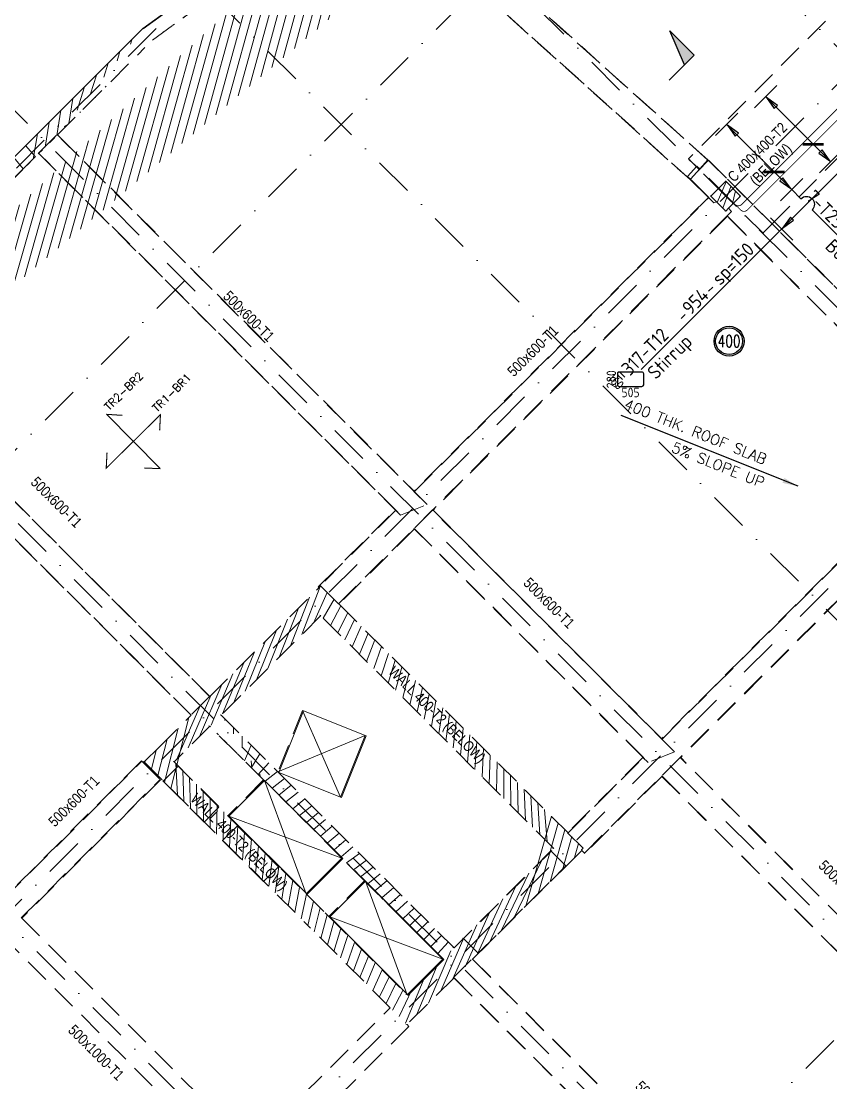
# Model space of a CAD drawing. Extents: x 660761725 to 1323371458, y 2734871439 to 5470067957.
# Drawn here: x 662179804 to 662195177, y 2735028254 to 2735048426 of the extents above; entities that cross this region are included whole.
import ezdxf
from ezdxf.enums import TextEntityAlignment as Align

# ---------------------------------------------------------------- set-up
doc = ezdxf.new("R2010")
doc.units = 0
for name, pattern in [('AXES', [1.95, 1.2, -0.25, 0.25, -0.25]), ('Hidden', [714.375, 476.25, -238.125]), ('sbp_axis_short', [10, 5, -2.5, 0, -2.5])]:
    doc.linetypes.add(name, pattern=pattern)
doc.layers.add('A-DETL', color=5, linetype='Continuous', lineweight=9, true_color=0x0000ff)
for name, color, linetype, lineweight in [('A-FLOR-PATT', 7, 'Continuous', 15), ('A-ROOF', 7, 'Continuous', 15), ('A-WALL', 7, 'Continuous', 15), ('A-WALL-IDEN', 7, 'Continuous', 9), ('I-WALL', 7, 'Continuous', 15), ('S-ARROW', 8, 'Continuous', 13), ('S-BEAM', 7, 'Continuous', 15), ('S-BEAM-IDEN', 2, 'Continuous', 9), ('S-COLS-IDEN', 7, 'Continuous', 9), ('S-GRID', 7, 'Continuous', 9)]:
    doc.layers.add(name, color=color, linetype=linetype, lineweight=lineweight)
for name, color, linetype in [('S-AXIS', 20, 'AXES'), ('S-HATCH', 9, 'Continuous'), ('S-IDEN', 221, 'Continuous'), ('S-LEVEL', 3, 'Continuous'), ('S-RBAR-T25', 51, 'Continuous'), ('S-RDIMO', 8, 'Continuous'), ('S-RSYMB', 7, 'Continuous'), ('S-SCEL-INDT', 222, 'Continuous'), ('S-SIMPLETEXT', 7, 'Continuous'), ('S-TXT', 3, 'Continuous')]:
    doc.layers.add(name, color=color, linetype=linetype)
doc.styles.add('08437-0000-2-020-000R-0511-00$0$ROMANS', font='ROMANS.shx', dxfattribs={"width": 0.75})
doc.styles.add('Arial Narrow_1', font='ARIALN.TTF', dxfattribs={"height": 199.9999999999998})
doc.styles.add('ARMACAD', font='isocp.shx')
doc.styles.add('ROMANS', font='romans.shx')
doc.dimstyles.new('S-DIMI-20', dxfattribs={"dimscale": 20, "dimtxt": 2, "dimasz": 1.5, "dimexe": 1, "dimexo": 1, "dimgap": 1, "dimtad": 1, "dimdec": 0, "dimzin": 12, "dimdsep": 46, "dimtxsty": 'ROMANS', "dimblk": 'ARCHTICK', "dimcen": 0.09, "dimdle": 1, "dimclrd": 8, "dimclre": 8, "dimclrt": 4, "dimadec": 0, "dimazin": 3, "dimtfac": 1, "dimtdec": 0, "dimtix": 1, "dimtmove": 1, "dimatfit": 3, "dimtolj": 1, "dimtzin": 0, "dimarcsym": 0})
pattern_1 = [(74.99999999999999, (0, 0), (-153.3407249233896, 41.08752341002518), [])]

# ---------------------------------------------------------------- blocks, each defined once
blk = doc.blocks.new('I am… All Range.')
at = {"layer": 'S-GRID', "color": 8, "linetype": 'sbp_axis_short', "lineweight": 13, "ltscale": 150}
for p, q in [((662613679.1571203, 2734523360.248725), (662679782.7279356, 2734589463.81954)), ((662618010.1861551, 2734519029.21969), (662684113.7569702, 2734585132.790505)), ((662622712.44625, 2734514326.959595), (662688816.0170653, 2734580430.53041)), ((662627061.1529542, 2734509978.252891), (662693164.7237693, 2734576081.823706)), ((662611009.9695301, 2734526029.436315), (662646494.6183763, 2734561514.085161)), ((662630775.1415697, 2734555973.392389), (662659394.7554803, 2734527353.778479)), ((662628300.2678357, 2734553498.518655), (662656919.881746, 2734524878.904745)), ((662625330.4193549, 2734550528.670175), (662653950.0332651, 2734521909.056264)), ((662622360.5708737, 2734547558.821693), (662650980.3147497, 2734518939.077817)), ((662618471.4835767, 2734543669.734396), (662647091.3762469, 2734515049.841725)), ((662614582.3962799, 2734539780.647099), (662643202.2889504, 2734511160.754429))]:
    blk.add_line(p, q, dxfattribs=at)
blk = doc.blocks.new('*U1141')
at = {"layer": 'S-SCEL-INDT'}
blk.add_line((-1.598034076772778e-05, -9.017526509425661), (-4.236298395894313e-05, 0), dxfattribs=at)
blk.add_lwpolyline([(-1.598034251388655e-05, -9.017526509426535), (-2.729673832266011e-05, -5.517526509764139), (8.74998401881464, -9.017498218424205), (-1.598034251388655e-05, -9.017526509426535)], dxfattribs=at)
blk.add_solid([(8.749984018815223, -9.017498218424496), (-1.598034076772778e-05, -9.017526509423043), (4.374978361036412, -7.267512364094754), (-2.729674239717861e-05, -5.517526509763265)], dxfattribs=at)
blk = doc.blocks.new('I am… Limitless.')
at = {"layer": 'S-SCEL-INDT', "xscale": 75.00000000000097, "yscale": 75.00000000000097, "zscale": 75.00000000000097, "rotation": 135.000370696447}
blk.add_blockref('*U1141', (662352103.8533266, 2734543608.857506), dxfattribs=at)
blk = doc.blocks.new('*U89')
at = {"layer": 'S-IDEN', "color": 8}
for radius in [3.8, 3.4]:
    blk.add_circle((0, 0), radius, dxfattribs=at)
at = {"layer": 'S-IDEN', "color": 4, "style": '08437-0000-2-020-000R-0511-00$0$ROMANS', "width": 0.75, "flags": 8}
blk.add_attdef('100', text='', height=3, dxfattribs=at).set_placement((0, 0), align=Align.MIDDLE_CENTER)
blk = doc.blocks.new('_ARCHTICK')
at = {"color": 0, "linetype": 'ByBlock', "const_width": 0.15}
blk.add_lwpolyline([(-0.5, -0.5), (0.5, 0.5)], dxfattribs=at)
blk = doc.blocks.new('I am… Domination.')
at = {"layer": 'S-RDIMO', "color": 9, "linetype": 'Hidden', "lineweight": 9}
for p, q in [((662358097.752336, 2734547773.442004), (662352471.842336, 2734542114.862004)), ((662354062.7858651, 2734540878.392802), (662358697.9944893, 2734545540.518363)), ((662352471.842336, 2734542114.862004), (662352477.1804388, 2734542120.231106)), ((662353184.1917988, 2734541406.625315), (662352471.842336, 2734542114.862004)), ((662352663.8981317, 2734541940.159857), (662352488.3445283, 2734542098.455088)), ((662353197.9016628, 2734541412.161304), (662352668.7594575, 2734541940.585676)), ((662353188.3185145, 2734541402.522425), (662353184.1917988, 2734541406.625315)), ((662353890.1442784, 2734540704.748675), (662353188.3185145, 2734541402.522425)), ((662353898.1809483, 2734540712.832015), (662354062.7858651, 2734540878.392802)), ((662353898.1809483, 2734540712.832015), (662353890.1442784, 2734540704.748675)), ((662353895.4823811, 2734540710.117777), (662353890.1442784, 2734540704.748675)), ((662353895.4823811, 2734540710.117777), (662353898.1809483, 2734540712.832015))]:
    blk.add_line(p, q, dxfattribs=at)
blk = doc.blocks.new('CADF_02')
at = {"color": 0}
blk.add_lwpolyline([(0, 0), (2.5, -0.4166666679084301), (2.5, 0.4166666679084301)], close=True, dxfattribs=at)
blk = doc.blocks.new('cadf_03')
at = {"color": 8}
blk.add_lwpolyline([(-3.725290298461914e-09, 2.99999999627471), (3.725290298461914e-09, -3.000000007450581)], dxfattribs=at)
blk.add_blockref('CADF_02', (0.2513523101806641, 0), dxfattribs=at)
blk = doc.blocks.new('cadf_04')
at = {"color": 8, "const_width": 0.5000000000000002}
blk.add_lwpolyline([(1.414213560521603, 1.414213564246893), (-1.414213556796312, -1.414213556796312)], dxfattribs=at)
blk = doc.blocks.new('cadf_10')
at = {"color": 1}
for p, q in [((-4.158496580606208, 1.201089783226742), (-5.644468778018359, 1.201089783226742)), ((4.158496580606207, 1.201089783226742), (5.644468778018359, 1.201089783226742))]:
    blk.add_line(p, q, dxfattribs=at)
at = {"style": 'ARMACAD'}
for tag, p in [('$COM1', (-10.93526643674234, 2.542619974829577)), ('$COM2', (-9.757982686735758, -5.302973364669228))]:
    blk.add_attdef(tag, text='', height=3.5, dxfattribs=at).set_placement(p, align=Align.BOTTOM_RIGHT)
at = {"color": 1, "style": 'ARMACAD'}
blk.add_attdef('$NUM', text='', height=3.5, dxfattribs=at).set_placement((0, 0), align=Align.CENTER)
blk = doc.blocks.new('*U1022', base_point=(662188423.2593395, 2735038761.504054))
at = {"layer": 'S-RSYMB'}
blk.add_lwpolyline([(662188284.5899909, 2735038802.021455), (662188198.1687087, 2735038888.442737, 0.6681786379192989), (662188142.5315269, 2735038865.397062), (662188142.5314538, 2735038657.610588, 0.4142135623730951), (662188175.1229603, 2735038625.019082), (662188609.9398743, 2735038625.019538, 0.4142135623730951), (662188642.5313808, 2735038657.611044), (662188642.5314538, 2735038865.397519, 0.4142135623730951), (662188609.9399474, 2735038897.989025), (662188175.1230334, 2735038897.988569, 0.6681786379192989), (662188152.0773581, 2735038842.351387), (662188238.4986403, 2735038755.930105)], format="xyb", dxfattribs=at)
at = {"layer": 'S-RSYMB', "style": 'ARMACAD'}
for tag, rotation, p in [('D0', 89.9999798457609, (662188027.5314903, 2735038761.503866)), ('D2', 315, (662188113.9707195, 2735038717.823466)), ('D1', 6.015456699475378e-05, (662188392.531538, 2735038510.01931))]:
    blk.add_attdef(tag, text='', height=180, rotation=rotation, dxfattribs=at).set_placement(p, align=Align.MIDDLE_CENTER)
blk = doc.blocks.new('I am… Atomic.')
at = {"layer": 'A-FLOR-PATT', "transparency": 33554600}
h = blk.add_hatch(dxfattribs=at)
h.set_pattern_fill('ANSI31', color=8, scale=50, angle=30, style=0)
h.set_pattern_definition(pattern_1)
edge = h.paths.add_edge_path()
edge.add_line((662389967.6433319, 2734579123.010657), (662390007.8012236, 2734579503.468677))
edge.add_line((662342114.705975, 2734544592.546931), (662390007.8012234, 2734579503.468677))
edge.add_line((662363195.8073889, 2734559608.047176), (662389967.7690635, 2734579123.040917))
edge.add_line((662362417.6524743, 2734559040.823584), (662363719.8899552, 2734559990.06879))
edge.add_line((662346720.4841449, 2734547598.623516), (662362783.6519626, 2734559307.613063))
edge.add_line((662345821.5310795, 2734546943.346041), (662347578.010761, 2734548223.703842))
edge.add_line((662342292.6126368, 2734544370.997322), (662346307.4227723, 2734547297.529027))
edge.add_line((662325865.2845687, 2734528370.671522), (662342114.6925843, 2734544592.5523))
edge.add_line((662340490.7204528, 2734542572.157625), (662342149.9785906, 2734544228.604904))
edge.add_line((662339422.0417168, 2734541505.28928), (662341320.3495216, 2734543400.381265))
edge.add_line((662336597.6306283, 2734538685.662872), (662340136.8031961, 2734542218.839921))
edge.add_line((662332705.8949801, 2734534800.520002), (662336243.7133716, 2734538332.345168))
edge.add_line((662332253.0745114, 2734534348.466631), (662332782.9359009, 2734534877.430412))
edge.add_line((662326312.3910785, 2734528417.846987), (662332351.9776915, 2734534447.202265))
edge.add_line((662325865.2845687, 2734528370.671522), (662326312.3910785, 2734528417.846987))
h = blk.add_hatch(dxfattribs=at)
h.set_pattern_fill('ANSI31', color=8, scale=50, angle=30, style=0)
h.set_pattern_definition(pattern_1)
edge = h.paths.add_edge_path()
edge.add_line((662389967.6433319, 2734579123.010657), (662390007.8012236, 2734579503.468677))
edge.add_line((662390178.8400514, 2734578972.951882), (662393574.2351673, 2734576558.543434))
edge.add_line((662390389.9110394, 2734578822.862847), (662389967.7690635, 2734579123.040917))
edge.add_line((662401600.1085552, 2734571260.373601), (662390007.8012234, 2734579503.468677))
edge.add_line((662401045.2346829, 2734570742.112331), (662400996.5411683, 2734571280.666277))
edge.add_line((662400996.5411683, 2734571280.666277), (662391834.41239, 2734577795.702194))
edge.add_line((662401631.7932035, 2734570909.939), (662401600.1085552, 2734571260.373601))
edge.add_line((662398386.0115408, 2734568087.393885), (662401045.2346829, 2734570742.112331))
edge.add_line((662378065.801715, 2734545768.423274), (662383150.2610395, 2734551353.010825))
edge.add_line((662383150.2610395, 2734551353.010825), (662388234.7203641, 2734556937.598375))
edge.add_line((662388234.7203641, 2734556937.598375), (662393319.1796887, 2734562522.185926))
edge.add_line((662393319.1796887, 2734562522.185926), (662398403.6390133, 2734568106.773477))
edge.add_line((662377177.0145457, 2734544792.211362), (662378389.7704264, 2734546124.258873))
edge.add_line((662345219.5168241, 2734509691.243385), (662350637.7770958, 2734515642.46591))
edge.add_line((662350637.7770958, 2734515642.46591), (662356056.0373675, 2734521593.688435))
edge.add_line((662356056.0373675, 2734521593.688435), (662361474.2976393, 2734527544.91096))
edge.add_line((662361474.2976393, 2734527544.91096), (662366892.5579109, 2734533496.133485))
edge.add_line((662366892.5579109, 2734533496.133485), (662372310.8181826, 2734539447.35601))
edge.add_line((662372310.8181826, 2734539447.35601), (662377729.0784543, 2734545398.578536))
edge.add_line((662345267.5598451, 2734509156.384884), (662400082.3408674, 2734569362.972085))
edge.add_line((662401418.6805061, 2734570690.601139), (662400941.3227103, 2734570214.051982))
edge.add_line((662400082.3408674, 2734569362.972085), (662401631.7932035, 2734570909.939))
h = blk.add_hatch(dxfattribs=at)
h.set_pattern_fill('ANSI31', color=8, scale=50, angle=30, style=0)
h.set_pattern_definition(pattern_1)
edge = h.paths.add_edge_path()
edge.add_line((662345468.2720397, 2734510142.524049), (662345661.1307589, 2734509588.669044))
edge.add_line((662345219.5168241, 2734509691.243385), (662350637.7770958, 2734515642.46591))
edge.add_line((662350637.7770958, 2734515642.46591), (662356056.0373675, 2734521593.688435))
edge.add_line((662356056.0373675, 2734521593.688435), (662361474.2976393, 2734527544.91096))
edge.add_line((662361474.2976393, 2734527544.91096), (662366892.5579109, 2734533496.133485))
edge.add_line((662366892.5579109, 2734533496.133485), (662372310.8181826, 2734539447.35601))
edge.add_line((662372310.8181826, 2734539447.35601), (662377729.0784543, 2734545398.578536))
edge.add_line((662345267.5598451, 2734509156.384884), (662400082.3408674, 2734569362.972085))
h = blk.add_hatch(dxfattribs=at)
h.set_pattern_fill('ANSI31', color=8, scale=50, angle=30, style=0)
h.set_pattern_definition(pattern_1)
edge = h.paths.add_edge_path()
edge.add_line((662353234.2331089, 2734541176.761748), (662353463.320358, 2734541405.848836))
edge.add_line((662353006.0933819, 2734541297.493023), (662353180.0361847, 2734541123.254914))
edge.add_line((662353180.0361847, 2734541123.254914), (662353233.933755, 2734541177.061272))
edge.add_line((662352897.4059739, 2734541406.180452), (662353006.0933819, 2734541297.493023))
edge.add_line((662353180.1974845, 2734541688.971764), (662352897.4059739, 2734541406.180452))
edge.add_line((662353463.320358, 2734541405.848836), (662353180.1974845, 2734541688.971764))
h = blk.add_hatch(dxfattribs=at)
h.set_pattern_fill('ANSI31', color=8, scale=50, angle=30, style=0)
h.set_pattern_definition(pattern_1)
h.paths.add_polyline_path([(662350481.6833518, 2734529010.615821), (662347130.08703, 2734525664.697063), (662342140.050475, 2734530654.737032), (662345491.6468021, 2734534000.65579)])
h.paths.add_polyline_path([(662342706.3069187, 2734530654.268376), (662345491.6356469, 2734533434.878781), (662349911.8950287, 2734529014.616375), (662347128.9243566, 2734526231.647893)], flags=16)
h = blk.add_hatch(dxfattribs=at)
h.set_pattern_fill('ANSI31', color=8, scale=50, angle=30, style=0)
h.set_pattern_definition(pattern_1)
edge = h.paths.add_edge_path()
edge.add_line((662348021.9696456, 2734527120.834711), (662347809.619302, 2734526908.844087))
edge.add_line((662344677.9657329, 2734530464.840913), (662348021.9696456, 2734527120.834711))
edge.add_line((662346323.225431, 2734528395.238966), (662345892.8153635, 2734528825.649329))
edge.add_line((662344406.4214969, 2734530312.044213), (662343385.8280276, 2734531332.638381))
edge.add_line((662343598.1783756, 2734531544.629009), (662344677.9657329, 2734530464.840913))
edge.add_line((662346341.2036034, 2734528388.035919), (662347827.5974464, 2734526901.640992))
edge.add_line((662345892.8153635, 2734528825.649329), (662344406.4215387, 2734530312.044254))
h = blk.add_hatch(dxfattribs=at)
h.set_pattern_fill('ANSI31', color=8, scale=50, angle=30, style=0)
h.set_pattern_definition(pattern_1)
edge = h.paths.add_edge_path()
edge.add_line((662326312.3910785, 2734528417.846987), (662333102.7430063, 2734521695.273901))
edge.add_line((662325865.2845687, 2734528370.671522), (662344964.0169713, 2734509462.575772))
edge.add_line((662336968.3324986, 2734517868.269328), (662339133.8364366, 2734515724.380668))
edge.add_line((662332502.0842122, 2734522289.937136), (662334515.7142464, 2734520296.40643))
edge.add_line((662333458.4230682, 2734521343.144109), (662337828.6853824, 2734517016.504176))
edge.add_line((662338184.3654449, 2734516664.374383), (662344781.0343132, 2734510133.551082))
edge.add_line((662344781.0343132, 2734510133.551082), (662344829.7545922, 2734510084.405783))
edge.add_line((662344829.7545922, 2734510084.405783), (662344878.4748713, 2734510035.260483))
edge.add_line((662344878.4748713, 2734510035.260483), (662344927.1951503, 2734509986.115183))
edge.add_line((662344927.1951503, 2734509986.115183), (662344975.9154292, 2734509936.969883))
edge.add_line((662344975.9154292, 2734509936.969883), (662345024.6357082, 2734509887.824584))
edge.add_line((662345024.6357082, 2734509887.824584), (662345073.3559872, 2734509838.679284))
edge.add_line((662345073.3559872, 2734509838.679284), (662345122.0762662, 2734509789.533985))
edge.add_line((662345122.0762662, 2734509789.533985), (662345170.7965451, 2734509740.388685))
edge.add_line((662345170.7965451, 2734509740.388685), (662345219.5168241, 2734509691.243385))
edge.add_line((662344964.0169713, 2734509462.575772), (662345267.5598451, 2734509156.384884))
edge.add_line((662345267.5598451, 2734509156.384884), (662345219.5168241, 2734509691.243385))
edge = h.paths.add_edge_path()
edge.add_line((662345219.5168241, 2734509691.243385), (662345513.1205869, 2734510013.727216))
edge.add_line((662345468.2720397, 2734510142.524049), (662345661.1307589, 2734509588.669044))
edge.add_line((662345267.5598451, 2734509156.384884), (662345661.1307589, 2734509588.669044))
edge = h.paths.add_edge_path()
edge.add_line((662325865.2845687, 2734528370.671522), (662326389.6555356, 2734528894.154181))
edge.add_line((662326389.6555356, 2734528894.154181), (662326589.2420617, 2734528694.228972))
edge.add_line((662326589.2420617, 2734528694.228972), (662326314.0211399, 2734528416.233197))
at = {"layer": 'A-DETL', "color": 8, "linetype": 'Hidden', "lineweight": 9}
for p, q in [((662352840.0569016, 2734542092.301302), (662346711.3342683, 2734547602.289488)), ((662346720.4841449, 2734547598.623516), (662352842.3298832, 2734542094.822585)), ((662342292.6126368, 2734544370.997322), (662346307.4227723, 2734547297.529027)), ((662352507.9977173, 2734541722.947176), (662346415.1631265, 2734547200.665845)), ((662346417.6818635, 2734547194.027674), (662352505.8175863, 2734541720.528887)), ((662340490.7204528, 2734542572.157625), (662342149.9785906, 2734544228.604904)), ((662340128.0735683, 2734542222.337516), (662340481.5629874, 2734542575.826638)), ((662340481.5629874, 2734542575.826638), (662340490.7204528, 2734542572.157625)), ((662347466.9521514, 2734535590.430546), (662340481.5629874, 2734542575.826638)), ((662340490.7204528, 2734542572.157625), (662347269.6578435, 2734535793.215594)), ((662336597.6306283, 2734538685.662872), (662340136.8031961, 2734542218.839921)), ((662340128.0735683, 2734542222.337516), (662346962.0582663, 2734535388.346041)), ((662346915.8904798, 2734535439.747996), (662340136.8031961, 2734542218.839921)), ((662352652.469562, 2734541883.554386), (662352856.9098378, 2734542087.986068)), ((662352842.3298832, 2734542094.822585), (662352691.476103, 2734541927.028944)), ((662352840.0569016, 2734542092.301302), (662352842.3298832, 2734542094.822585)), ((662352856.9098378, 2734542087.986068), (662352854.1594731, 2734542085.231205)), ((662364156.989607, 2734530781.92594), (662352854.1594731, 2734542085.231205)), ((662352856.9098378, 2734542087.986068), (662364159.7371086, 2734530784.677935)), ((662352507.9977173, 2734541722.947176), (662352505.8175863, 2734541720.528887)), ((662352506.2216402, 2734541720.978313), (662352507.9618316, 2734541722.913918)), ((662352511.1770595, 2734541726.483536), (662352507.9977173, 2734541722.947176)), ((662352508.689044, 2734541723.722769), (662352511.1770595, 2734541726.483536)), ((662352508.689044, 2734541723.722769), (662352913.9360678, 2734541318.45871)), ((662352859.4122636, 2734541378.233517), (662352511.1770595, 2734541726.483536)), ((662352512.4178143, 2734541727.870258), (662352511.2063366, 2734541726.522738)), ((662353180.1974845, 2734541688.971764), (662352897.4059739, 2734541406.180452)), ((662353168.3827652, 2734541693.705427), (662353180.1974845, 2734541688.971764)), ((662353463.320358, 2734541405.848836), (662353180.1974845, 2734541688.971764)), ((662352850.9508574, 2734541381.623648), (662347261.1964372, 2734535796.605725)), ((662347269.6578435, 2734535793.215594), (662352859.4122636, 2734541378.233517)), ((662352955.2565506, 2734541277.13649), (662352850.9508574, 2734541381.623648)), ((662352850.9508574, 2734541381.623648), (662352859.4122636, 2734541378.233517)), ((662352885.2488562, 2734541411.0513), (662352897.4059739, 2734541406.180452)), ((662352897.4059739, 2734541406.180452), (662353006.0933819, 2734541297.493023)), ((662353006.0933819, 2734541297.493023), (662352955.2565506, 2734541277.13649)), ((662353006.0933819, 2734541297.493023), (662353180.0361847, 2734541123.254914)), ((662353234.2331089, 2734541176.761748), (662353463.320358, 2734541405.848836)), ((662353463.320358, 2734541405.848836), (662353451.5053586, 2734541410.582611)), ((662345828.0583968, 2734533658.573791), (662353293.3774755, 2734541117.567106)), ((662353213.3081869, 2734541024.322538), (662347623.5611768, 2734535439.312018)), ((662353168.3714496, 2734541127.928484), (662353179.9194729, 2734541123.301675)), ((662353180.0361847, 2734541123.254914), (662353233.933755, 2734541177.061272)), ((662353204.5516435, 2734541027.830918), (662353293.7947104, 2734541117.149634)), ((662353204.5516435, 2734541027.830918), (662353213.3081869, 2734541024.322538)), ((662357614.692152, 2734536617.505022), (662353204.5516435, 2734541027.830918)), ((662353213.3081869, 2734541024.322538), (662357561.5727153, 2734536675.873019)), ((662353233.933755, 2734541177.061272), (662353234.2331089, 2734541176.761748)), ((662353293.7947104, 2734541117.149634), (662353234.2331089, 2734541176.761748)), ((662353293.7947104, 2734541117.149634), (662353293.3774755, 2734541117.567106)), ((662343376.195825, 2734531901.603003), (662336588.4740171, 2734538689.331543)), ((662336597.6306283, 2734538685.662872), (662343385.3559159, 2734531897.932939)), ((662336234.9845982, 2734538335.842422), (662343022.7064159, 2734531548.113872)), ((662343031.4386692, 2734531544.615224), (662336243.7133716, 2734538332.345168)), ((662357553.111309, 2734536679.26315), (662351963.4553444, 2734531094.343599)), ((662351971.9167507, 2734531090.953468), (662357561.5727153, 2734536675.873019)), ((662350497.8719653, 2734528923.893819), (662357993.6440659, 2734536413.314352)), ((662357915.4686385, 2734536321.962039), (662352325.820084, 2734530737.049892)), ((662347261.1964372, 2734535796.605725), (662347269.6578435, 2734535793.215594)), ((662347508.2953504, 2734535549.087306), (662347261.1964372, 2734535796.605725)), ((662345444.5514653, 2734533981.500093), (662346907.4290736, 2734535443.138127)), ((662346915.8904798, 2734535439.747996), (662345450.4744734, 2734533975.573715)), ((662346907.4290736, 2734535443.138127), (662347003.4014653, 2734535347.0028)), ((662346907.4290736, 2734535443.138127), (662346915.8904798, 2734535439.747996)), ((662347003.4014653, 2734535347.0028), (662347508.2953504, 2734535549.087306)), ((662347614.4000547, 2734535442.982496), (662347261.0605286, 2734535089.343482)), ((662352170.062581, 2734530887.315452), (662347614.4000547, 2734535442.982496)), ((662347623.5611768, 2734535439.312018), (662347614.4000547, 2734535442.982496)), ((662347623.5611768, 2734535439.312018), (662351971.9167507, 2734531090.953468)), ((662347269.7938131, 2734535085.84442), (662345837.5190523, 2734533654.783303)), ((662347261.0605286, 2734535089.343482), (662351665.1686958, 2734530685.230947)), ((662347261.0605286, 2734535089.343482), (662347269.7938131, 2734535085.84442)), ((662351618.1493869, 2734530737.48587), (662347269.7938131, 2734535085.84442)), ((662343385.3559159, 2734531897.932939), (662345458.4881167, 2734533967.553276)), ((662345450.4744734, 2734533975.573715), (662345444.5514653, 2734533981.500093)), ((662345458.4881167, 2734533967.553276), (662345450.4744734, 2734533975.573715)), ((662345452.5503391, 2734533973.494431), (662345483.1627197, 2734534004.055006)), ((662345458.4881167, 2734533967.553276), (662345452.5503391, 2734533973.494431)), ((662345483.1627197, 2734534004.055006), (662345470.6868453, 2734534009.053566)), ((662345483.1627197, 2734534004.055006), (662345765.4859617, 2734533721.252457)), ((662345828.0583968, 2734533658.573791), (662345765.4859617, 2734533721.252457)), ((662345837.5190523, 2734533654.783303), (662345828.0583968, 2734533658.573791)), ((662345837.5190523, 2734533654.783303), (662350185.874626, 2734529306.424752)), ((662345491.6356456, 2734533434.878783), (662343598.1783756, 2734531544.629009)), ((662345491.6356456, 2734533434.878783), (662345470.6755298, 2734533443.276623)), ((662349915.4269156, 2734529011.084485), (662345491.6356456, 2734533434.878783)), ((662343376.195825, 2734531901.603003), (662343022.7064159, 2734531548.113872)), ((662343385.3559159, 2734531897.932939), (662343376.195825, 2734531901.603003)), ((662342423.1842734, 2734530937.391204), (662343031.4386692, 2734531544.615224)), ((662343022.7064159, 2734531548.113872), (662343031.4386692, 2734531544.615224)), ((662343577.2175136, 2734531553.027148), (662343598.1783756, 2734531544.629009)), ((662343598.1783756, 2734531544.629009), (662344677.9657329, 2734530464.840913)), ((662345145.8441398, 2734531632.084157), (662344677.965756, 2734530464.840971)), ((662345163.8222747, 2734531624.881071), (662345145.8441398, 2734531632.084157)), ((662345163.7756901, 2734531624.896658), (662345160.9057834, 2734531626.047002)), ((662343385.8280276, 2734531332.638381), (662343364.8670819, 2734531341.036553)), ((662343385.8280276, 2734531332.638381), (662342706.3069147, 2734530654.268369)), ((662344406.4214969, 2734530312.044213), (662343385.8280276, 2734531332.638381)), ((662342423.1842734, 2734530937.391204), (662342140.0504761, 2734530654.737032)), ((662351971.9167507, 2734531090.953468), (662351963.4553444, 2734531094.343599)), ((662351963.4553444, 2734531094.343599), (662352211.4057801, 2734530845.972211)), ((662351609.6879807, 2734530740.876001), (662350177.4132198, 2734529309.814883)), ((662350185.874626, 2734529306.424752), (662351618.1493869, 2734530737.48587)), ((662351706.511895, 2734530643.887706), (662351609.6879807, 2734530740.876001)), ((662351609.6879807, 2734530740.876001), (662351618.1493869, 2734530737.48587)), ((662352211.4057801, 2734530845.972211), (662351706.511895, 2734530643.887706)), ((662352316.6565512, 2734530740.721336), (662351963.3170251, 2734530387.082322)), ((662352325.820084, 2734530737.049892), (662352316.6565512, 2734530740.721336)), ((662358491.0865248, 2734524566.285238), (662352316.6565512, 2734530740.721336)), ((662358493.8343017, 2734524569.031452), (662352325.820084, 2734530737.049892)), ((662342087.4257379, 2734530676.581545), (662339453.030753, 2734528046.646993)), ((662339459.4597347, 2734528041.227738), (662342093.3452317, 2734530670.653666)), ((662342087.4257379, 2734530676.581545), (662342093.3452317, 2734530670.653666)), ((662342093.3452317, 2734530670.653666), (662342446.9485404, 2734530316.450637)), ((662342140.0504761, 2734530654.737032), (662342119.0891988, 2734530663.135338)), ((662342140.0504761, 2734530654.737032), (662345289.7898604, 2734527504.995492)), ((662342498.4188803, 2734530290.560136), (662342781.2104076, 2734530573.351441)), ((662342706.3069147, 2734530654.268369), (662342685.3457012, 2734530662.666649)), ((662342706.3069147, 2734530654.268369), (662343726.9003743, 2734529633.674211)), ((662342781.2104076, 2734530573.351441), (662342770.2824794, 2734530577.729804)), ((662343557.5997213, 2734529795.644271), (662342781.2104076, 2734530573.351441)), ((662344677.9657329, 2734530464.840913), (662348021.9696456, 2734527120.834711)), ((662344677.965756, 2734530464.840971), (662344695.9438909, 2734530457.637886)), ((662344693.0273994, 2734530458.803817), (662344695.8973063, 2734530457.653473)), ((662351972.0527202, 2734530383.582294), (662350504.4944506, 2734528917.267565)), ((662351963.3170251, 2734530387.082322), (662351972.0527202, 2734530383.582294)), ((662351963.3170251, 2734530387.082322), (662358137.5971158, 2734524212.796107)), ((662351972.0527202, 2734530383.582294), (662358140.2166456, 2734524215.414147)), ((662339803.7524515, 2734527690.964894), (662342440.3301194, 2734530323.078434)), ((662342446.9485404, 2734530316.450637), (662339813.2130263, 2734527687.174438)), ((662342446.9485404, 2734530316.450637), (662342440.3301194, 2734530323.078434)), ((662342487.1485704, 2734530295.075677), (662342498.4188803, 2734530290.560136)), ((662342498.4188803, 2734530290.560136), (662343274.808194, 2734529512.852966)), ((662344406.4215387, 2734530312.044254), (662343726.9004164, 2734529633.674253)), ((662345892.8153635, 2734528825.649329), (662344406.4215387, 2734530312.044254)), ((662344424.3996737, 2734530304.841169), (662344406.4215387, 2734530312.044254)), ((662343274.808194, 2734529512.852966), (662343557.5997213, 2734529795.644271)), ((662343548.8696114, 2734529799.14206), (662343557.4830095, 2734529795.691033)), ((662343726.9004164, 2734529633.674253), (662345213.2942317, 2734528147.279336)), ((662343726.9004164, 2734529633.674253), (662343744.8785514, 2734529626.471168)), ((662343726.9003743, 2734529633.674211), (662345213.2942315, 2734528147.279336)), ((662343274.6914823, 2734529512.899728), (662343265.7357025, 2734529516.487933)), ((662343627.7303615, 2734529159.342522), (662343910.5218886, 2734529442.133827)), ((662343910.5218886, 2734529442.133827), (662343902.7728533, 2734529445.23854)), ((662344686.9112023, 2734528664.426657), (662343910.5218886, 2734529442.133827)), ((662343619.6389443, 2734529162.584414), (662343627.7303615, 2734529159.342522)), ((662343627.7303615, 2734529159.342522), (662344404.1196752, 2734528381.635352)), ((662350177.4132198, 2734529309.814883), (662350185.874626, 2734529306.424752)), ((662350472.3867296, 2734529014.34059), (662350177.4132198, 2734529309.814883)), ((662348021.9696456, 2734527120.834711), (662349915.4269156, 2734529011.084485)), ((662349860.895212, 2734528963.6166), (662348199.4949895, 2734527302.217682)), ((662349844.917619, 2734528970.018152), (662349860.895212, 2734528963.6166)), ((662350143.2185988, 2734528680.813993), (662349860.895212, 2734528963.6166)), ((662349915.4269156, 2734529011.084485), (662349894.466053, 2734529019.482624)), ((662350198.549557, 2734528727.961649), (662350446.4095278, 2734528975.401748)), ((662350439.9030727, 2734528981.911905), (662350472.3867296, 2734529014.34059)), ((662350446.4095278, 2734528975.401748), (662350439.9030727, 2734528981.911905)), ((662350504.4944506, 2734528917.267565), (662350446.4095278, 2734528975.401748)), ((662350472.2700179, 2734529014.387351), (662350460.7225554, 2734529019.013935)), ((662350497.8719653, 2734528923.893819), (662350504.4944506, 2734528917.267565)), ((662346323.225431, 2734528395.238966), (662345892.8153635, 2734528825.649329)), ((662350198.549557, 2734528727.961649), (662348375.3924686, 2734526907.89297)), ((662344404.1196752, 2734528381.635352), (662344686.9112023, 2734528664.426657)), ((662344681.3599852, 2734528666.650796), (662344686.7944906, 2734528664.473418)), ((662348481.8183763, 2734527019.415075), (662350143.2185988, 2734528680.813993)), ((662350143.101887, 2734528680.860754), (662350128.0402124, 2734528686.895336)), ((662344404.0029633, 2734528381.682113), (662344398.2260764, 2734528383.996669)), ((662346323.2254685, 2734528395.239004), (662345643.7043407, 2734527716.869016)), ((662347087.3109767, 2734527631.152898), (662346323.225431, 2734528395.238966)), ((662347087.3110013, 2734527631.152914), (662346323.2254685, 2734528395.239004)), ((662346341.2036034, 2734528388.035919), (662346323.2254685, 2734528395.239004)), ((662345213.2942317, 2734528147.279336), (662345218.6512196, 2734528152.62725)), ((662345231.1553079, 2734528140.123152), (662345213.2942317, 2734528147.279336)), ((662345213.2942315, 2734528147.279336), (662345572.9236578, 2734527787.649664)), ((662345572.9236578, 2734527787.649664), (662345643.704299, 2734527716.868974)), ((662345643.7043407, 2734527716.869016), (662347130.098179, 2734526230.474077)), ((662345661.6824757, 2734527709.665931), (662345643.7043407, 2734527716.869016)), ((662345643.704299, 2734527716.868974), (662347130.0981791, 2734526230.474077)), ((662339803.7524515, 2734527690.964894), (662339799.6721877, 2734527695.055554)), ((662339813.2130263, 2734527687.174438), (662339803.7524515, 2734527690.964894)), ((662339813.2130263, 2734527687.174438), (662344159.8036484, 2734523336.897595)), ((662346811.0908083, 2734525983.693503), (662345289.7898604, 2734527504.995492)), ((662343805.8863698, 2734522983.579849), (662339459.2958959, 2734527333.856544)), ((662348199.4949895, 2734527302.217682), (662348181.5059037, 2734527309.425155)), ((662348021.9696456, 2734527120.834711), (662348001.0080369, 2734527129.233149)), ((662348481.8183763, 2734527019.415075), (662348199.4949895, 2734527302.217682)), ((662348012.7404133, 2734526558.074927), (662348366.2298224, 2734526911.564058)), ((662348366.2298224, 2734526911.564058), (662348375.3924686, 2734526907.89297)), ((662354781.2747371, 2734520496.512781), (662348366.2298224, 2734526911.564058)), ((662348375.3924686, 2734526907.89297), (662354784.0222851, 2734520499.258766)), ((662348464.6284972, 2734527026.302339), (662348481.7016644, 2734527019.461837)), ((662348021.4752218, 2734526554.575255), (662347130.0870286, 2734525664.697064)), ((662348021.4752218, 2734526554.575255), (662348012.7404133, 2734526558.074927)), ((662348012.7404133, 2734526558.074927), (662354427.785328, 2734520143.02365)), ((662354430.404629, 2734520145.641461), (662348021.4752218, 2734526554.575255)), ((662347130.0981791, 2734526230.474077), (662347109.1362193, 2734526238.872655)), ((662347130.098179, 2734526230.474077), (662347135.4551669, 2734526235.82199)), ((662347130.0981847, 2734526230.474071), (662347135.4551735, 2734526235.821985)), ((662347130.098179, 2734526230.474077), (662347147.9592552, 2734526223.317892)), ((662344159.8036484, 2734523336.897595), (662346811.0908083, 2734525983.693503)), ((662346811.0908083, 2734525983.693503), (662346790.1287423, 2734525992.092124)), ((662347164.9941097, 2734525629.789959), (662344513.5569398, 2734522982.844296)), ((662347130.0870286, 2734525664.697064), (662347109.1249089, 2734525673.095707)), ((662347164.9941097, 2734525629.789959), (662347130.0870286, 2734525664.697064)), ((662347144.0319842, 2734525638.188604), (662347164.9941097, 2734525629.789959))]:
    blk.add_line(p, q, dxfattribs=at)
at = {"layer": 'A-ROOF', "color": 8, "lineweight": 13}
for p, q in [((662389680.6962347, 2734579264.969228), (662342118.9841868, 2734544586.677794)), ((662342114.69258, 2734544592.552298), (662325865.2845687, 2734528370.671522)), ((662344695.9438909, 2734530457.637886), (662345163.8222747, 2734531624.881071)), ((662345163.8222747, 2734531624.881071), (662346352.6803589, 2734531148.351455)), ((662345866.8249056, 2734529988.314012), (662346334.7022239, 2734531155.55454)), ((662346352.6803589, 2734531148.351455), (662345884.8019751, 2734529981.108269)), ((662346352.6803589, 2734531148.351455), (662346334.7022239, 2734531155.55454)), ((662345884.8019751, 2734529981.108269), (662344695.9438909, 2734530457.637886)), ((662343744.8785514, 2734529626.471168), (662344424.3996737, 2734530304.841169)), ((662344424.3996737, 2734530304.841169), (662345910.7934984, 2734528818.446243)), ((662345231.2723666, 2734528140.076252), (662343744.8785514, 2734529626.471168)), ((662345218.6863284, 2734528152.662299), (662345892.8153635, 2734528825.649329)), ((662345910.7934984, 2734528818.446243), (662345231.2723666, 2734528140.076252)), ((662345910.7934984, 2734528818.446243), (662345892.8153635, 2734528825.649329)), ((662345661.6824757, 2734527709.665931), (662346341.2036034, 2734528388.035919)), ((662346341.2036034, 2734528388.035919), (662347827.5974464, 2734526901.640992)), ((662347148.076314, 2734526223.270991), (662345661.6824757, 2734527709.665931)), ((662347809.6193115, 2734526908.844077), (662347094.4971269, 2734527623.966783)), ((662347135.4902757, 2734526235.857039), (662347809.6193115, 2734526908.844077)), ((662347827.5974464, 2734526901.640992), (662347148.076314, 2734526223.270991)), ((662347827.5974464, 2734526901.640992), (662347809.6193115, 2734526908.844077))]:
    blk.add_line(p, q, dxfattribs=at)
at = {"layer": 'A-WALL', "color": 8, "lineweight": 13}
for p, q in [((662342114.705975, 2734544592.546931), (662390007.8012234, 2734579503.468677)), ((662325865.2845687, 2734528370.671522), (662342114.6925843, 2734544592.5523))]:
    blk.add_line(p, q, dxfattribs=at)
at = {"layer": 'I-WALL', "color": 8, "lineweight": 13}
for p, q in [((662347130.0981872, 2734526230.474073), (662346341.2036034, 2734528388.035919)), ((662347809.6192976, 2734526908.844082), (662347087.3460559, 2734527631.117818)), ((662347135.4902813, 2734526235.857033), (662347809.619302, 2734526908.844087)), ((662347788.657605, 2734526917.242554), (662347809.6192976, 2734526908.844082))]:
    blk.add_line(p, q, dxfattribs=at)
for points in [[(662345866.8358136, 2734529988.30964), (662345145.8441398, 2734531632.084157)], [(662344677.965756, 2734530464.840971), (662346334.7022239, 2734531155.55454)], [(662345213.2942314, 2734528147.279336), (662344424.3996737, 2734530304.841169)], [(662343744.8785514, 2734529626.471168), (662345892.8153635, 2734528825.649329)], [(662345661.6824757, 2734527709.665931), (662347809.6192971, 2734526908.844083)]]:
    blk.add_lwpolyline(points, dxfattribs=at)
at = {"layer": 'S-BEAM', "color": 8, "lineweight": 13}
for p, q in [((662352634.6100903, 2734541978.244786), (662352455.5910224, 2734541779.122934)), ((662352512.5089631, 2734541727.95123), (662352691.4509238, 2734541926.987316)), ((662352691.4509238, 2734541926.987316), (662352634.6100903, 2734541978.244786)), ((662352455.5412914, 2734541779.06777), (662352455.5910224, 2734541779.122934)), ((662352512.4592535, 2734541727.89609), (662352455.5412914, 2734541779.06777)), ((662352512.5089631, 2734541727.95123), (662352455.5910224, 2734541779.122934)), ((662352512.5089631, 2734541727.95123), (662352512.4592535, 2734541727.89609))]:
    blk.add_line(p, q, dxfattribs=at)
at = {"layer": 'S-HATCH', "color": 8, "const_width": 20}
blk.add_lwpolyline([(662342431.218645, 2734536958.774508), (662342446.7959329, 2734537255.493662), (662341416.1773876, 2734536237.237066), (662341431.754675, 2734536533.956221)], dxfattribs=at)
at = {"layer": 'S-HATCH', "color": 8}
blk.add_lwpolyline([(662342143.8958012, 2734536246.633379), (662342440.6149555, 2734536231.056091), (662341422.3583621, 2734537261.674639), (662341719.0775169, 2734537246.097351)], dxfattribs=at)
at = {"layer": 'S-LEVEL', "xscale": 74.99999999999999, "yscale": 75.00000001090066, "zscale": 74.99999999999999}
blk.add_blockref('*U89', (662353244.9499406, 2734538650.810397), dxfattribs=at).add_auto_attribs({'100': '400'})
at = {"layer": 'A-WALL-IDEN', "color": 8, "char_height": 199.9999999999998, "width": 3070.463124999997, "attachment_point": 1, "style": 'Arial Narrow_1'}
for insert, rotation in [((662346901.3571664, 2734532494.35248), 315), ((662343143.7095424, 2734530075.68225), 314.9999999999998)]:
    blk.add_mtext('WALL 400-T2 (BELOW)', dxfattribs=dict(at, insert=insert, rotation=rotation))
at = {"layer": 'S-BEAM-IDEN', "color": 8, "attachment_point": 1, "style": 'Arial Narrow_1'}
for s, insert, char_height, width, rotation in [('500x600-T1', (662343763.1274856, 2734539627.591613), 199.9999999999998, 1539.239999999998, 314.9999999999996), ('500x600-T1', (662349014.1731092, 2734538103.673471), 199.9999999999998, 1539.239999999998, 45.02426556118196), ('500x600-T1', (662340109.7580925, 2734536094.169872), 199.9999999999998, 1539.239999999998, 314.9999999999997), ('500x600-T1', (662349465.7372098, 2734534179.245167), 199.9999999999998, 1539.239999999998, 314.9999999999996), ('500x600-T1', (662340298.6110724, 2734529548.71847), 199.9999999999998, 1539.239999999998, 45.00002399360365), ('500x600-T1', (662355069.4484113, 2734528807.760153), 199.9999999999998, 1539.239999999998, 314.9999999999996), ('500x1000-T1', (662340819.2373961, 2734525681.006835), 199.9999999999999, 1699.577499999999, 314.9757148259339), ('500x600-T1', (662351589.5222491, 2734524614.405715), 199.9999999999998, 1539.239999999998, 314.9999999999996)]:
    blk.add_mtext(s, dxfattribs=dict(at, insert=insert, char_height=char_height, width=width, rotation=rotation))
at = {"layer": 'S-COLS-IDEN', "color": 8, "char_height": 199.9999999999998, "attachment_point": 1, "rotation": 44.99999999999995, "style": 'Arial Narrow_1'}
for s, insert, width in [('C 400x400-T2', (662353197.2036414, 2734541800.596994), 1819.830624999998), ('(BELOW)', (662353618.1531471, 2734541735.11596), 1218.564999999999)]:
    blk.add_mtext(s, dxfattribs=dict(at, insert=insert, width=width))
at = {"layer": 'S-HATCH', "color": 3, "style": 'ROMANS'}
for s, p in [('TR2-BR2', (662341469.5318114, 2734537320.204599)), ('TR1-BR1', (662342381.823836, 2734537292.43167))]:
    blk.add_text(s, height=150, rotation=44.65315974389521, dxfattribs=at).set_placement(p)
at = {"layer": 'S-TXT', "char_height": 200, "attachment_point": 1, "rotation": 338.1823885034527, "style": 'ROMANS'}
for s, insert in [('400 THK. ROOF SLAB', (662351307.030367, 2734537559.136717)), ('5% SLOPE UP', (662352206.8526268, 2734536739.285309))]:
    blk.add_mtext(s, dxfattribs=dict(at, insert=insert))
at = {"layer": 'S-ARROW'}
blk.add_leader([(662354556.6160692, 2734535892.459906), (662351198.4275788, 2734537236.836976)], dimstyle='S-DIMI-20', override={"dimasz": 15, "dimgap": 1, "dimtad": 0}, dxfattribs=at)

msp = doc.modelspace()

# ---------------------------------------------------------------- linework, layer by layer
at = {"layer": 'S-RBAR-T25', "const_width": 16}
for points in [[(662193306.6499183, 2735044998.626215), (662193466.1077931, 2735044839.17893, 0.4142135623730951), (662193593.0334599, 2735044839.183146), (662200292.8923016, 2735051539.486983)], [(662193200.5865014, 2735045104.694832), (662193360.0443761, 2735044945.247549, 0.4142135623730951), (662193486.970043, 2735044945.251763), (662198843.3691436, 2735050302.006629)]]:
    msp.add_lwpolyline(points, format="xyb", dxfattribs=at)
at = {"layer": 'S-RDIMO'}
for p, q in [((662227675.5780106, 2735077910.360334), (662194246.0938246, 2735044478.655753)), ((662193939.30712, 2735046992.992665), (662195177.1403317, 2735045755.241663)), ((662193197.4146358, 2735046465.41974), (662194435.2478718, 2735045227.668715))]:
    msp.add_line(p, q, dxfattribs=at)
msp.add_lwpolyline([(662194435.2478718, 2735045227.668715), (662194609.2218391, 2735045053.946915, -1), (662194821.5076667, 2735044841.968786), (662196897.3937713, 2735042769.091579)], format="xyb", dxfattribs=at)
msp.add_lwpolyline([(662194246.0938246, 2735044478.655753), (662191576.8543736, 2735041809.23901)], dxfattribs=at)

# ---------------------------------------------------------------- block references
at = {"layer": 'S-AXIS'}
for name, p in [('I am… All Range.', (-447209.0655677319, 503695.4297404289)), ('I am… Atomic.', (-159998.4460368156, 503695.4297404289)), ('I am… Limitless.', (-159998.4460368156, 503695.4297404289)), ('I am… Domination.', (-159998.4460366964, 503695.4297404289))]:
    msp.add_blockref(name, p, dxfattribs=at)
at = {"layer": 'S-RDIMO', "yscale": 100, "zscale": 100}
for name, p, xscale, rotation in [('cadf_03', (662193939.3071194, 2735046992.992665), 99.99999986100474, 315.0019027946026), ('cadf_03', (662193198.2463281, 2735046466.251488), 100.0000001981684, 315.0019026014093), ('cadf_04', (662194843.6513804, 2735046088.70847), 100.0000001981684, 315.0019026014093), ('cadf_03', (662195177.1403317, 2735045755.241663), 99.99999986100474, 135.0019027946026), ('cadf_04', (662194101.7589211, 2735045561.135522), 100.0000001981684, 315.0019026014093), ('cadf_03', (662194435.2478715, 2735045227.668715), 100.0000001981684, 135.0019026014093), ('cadf_03', (662194246.0938246, 2735044478.655753), 100, 45.00190273688844)]:
    msp.add_blockref(name, p, dxfattribs=dict(at, xscale=xscale, rotation=rotation))
at = {"layer": 'S-RSYMB'}
msp.add_blockref('*U1022', (662191405.6660838, 2735041622.579453, -1e-08), dxfattribs=at).add_auto_attribs({'D0': '280', 'D1': '505', 'D2': '160'})
at = {"layer": 'S-SIMPLETEXT'}
ref = msp.add_blockref('cadf_10', (662195851.538277, 2735043894.424486), dxfattribs=dict(at, xscale=75.00000010647801, yscale=75, zscale=75, rotation=315.0019025692125))
ref.add_attrib('$NUM', '901', dxfattribs={"color": 1, "height": 262.4999999999999, "rotation": 315.0019061110606, "style": 'ARMACAD', "flags": 2}).set_placement((662195851.538277, 2735043894.424486), align=Align.CENTER)
ref.add_attrib('$COM1', '7-T25         sp=300', dxfattribs={"height": 262.4999999999999, "rotation": 315.0019061110606, "style": 'ARMACAD', "flags": 2}).set_placement((662196937.1672069, 2735042808.867656), align=Align.RIGHT)
ref = msp.add_blockref('cadf_10', (662192699.7346331, 2735043011.746006), dxfattribs=dict(at, xscale=75.00000002219271, yscale=75, zscale=75, rotation=45.00190276240159))
ref.add_attrib('$NUM', '954', dxfattribs={"color": 1, "height": 262.5, "rotation": 45.0019028911715, "style": 'ARMACAD', "flags": 2}).set_placement((662192699.7346331, 2735043011.746006), align=Align.CENTER)
ref.add_attrib('$COM1', '317-T12         sp=150', dxfattribs={"height": 262.5, "rotation": 45.0019028911715, "style": 'ARMACAD', "flags": 2}).set_placement((662193746.4399222, 2735044058.520818), align=Align.RIGHT)

# ---------------------------------------------------------------- texts
at = {"layer": 'S-SIMPLETEXT', "style": 'ARMACAD'}
for s, height, rotation, p in [("Bot. Bar Stgr'd", 262.4999999999999, 315.1677672917139, (662196636.8441505, 2735042550.877116)), ('Stirrup', 262.5, 44.83402702431418, (662192568.8088925, 2735042313.024595))]:
    msp.add_text(s, height=height, rotation=rotation, dxfattribs=at).set_placement(p, align=Align.RIGHT)

doc.saveas('drawing.dxf')
